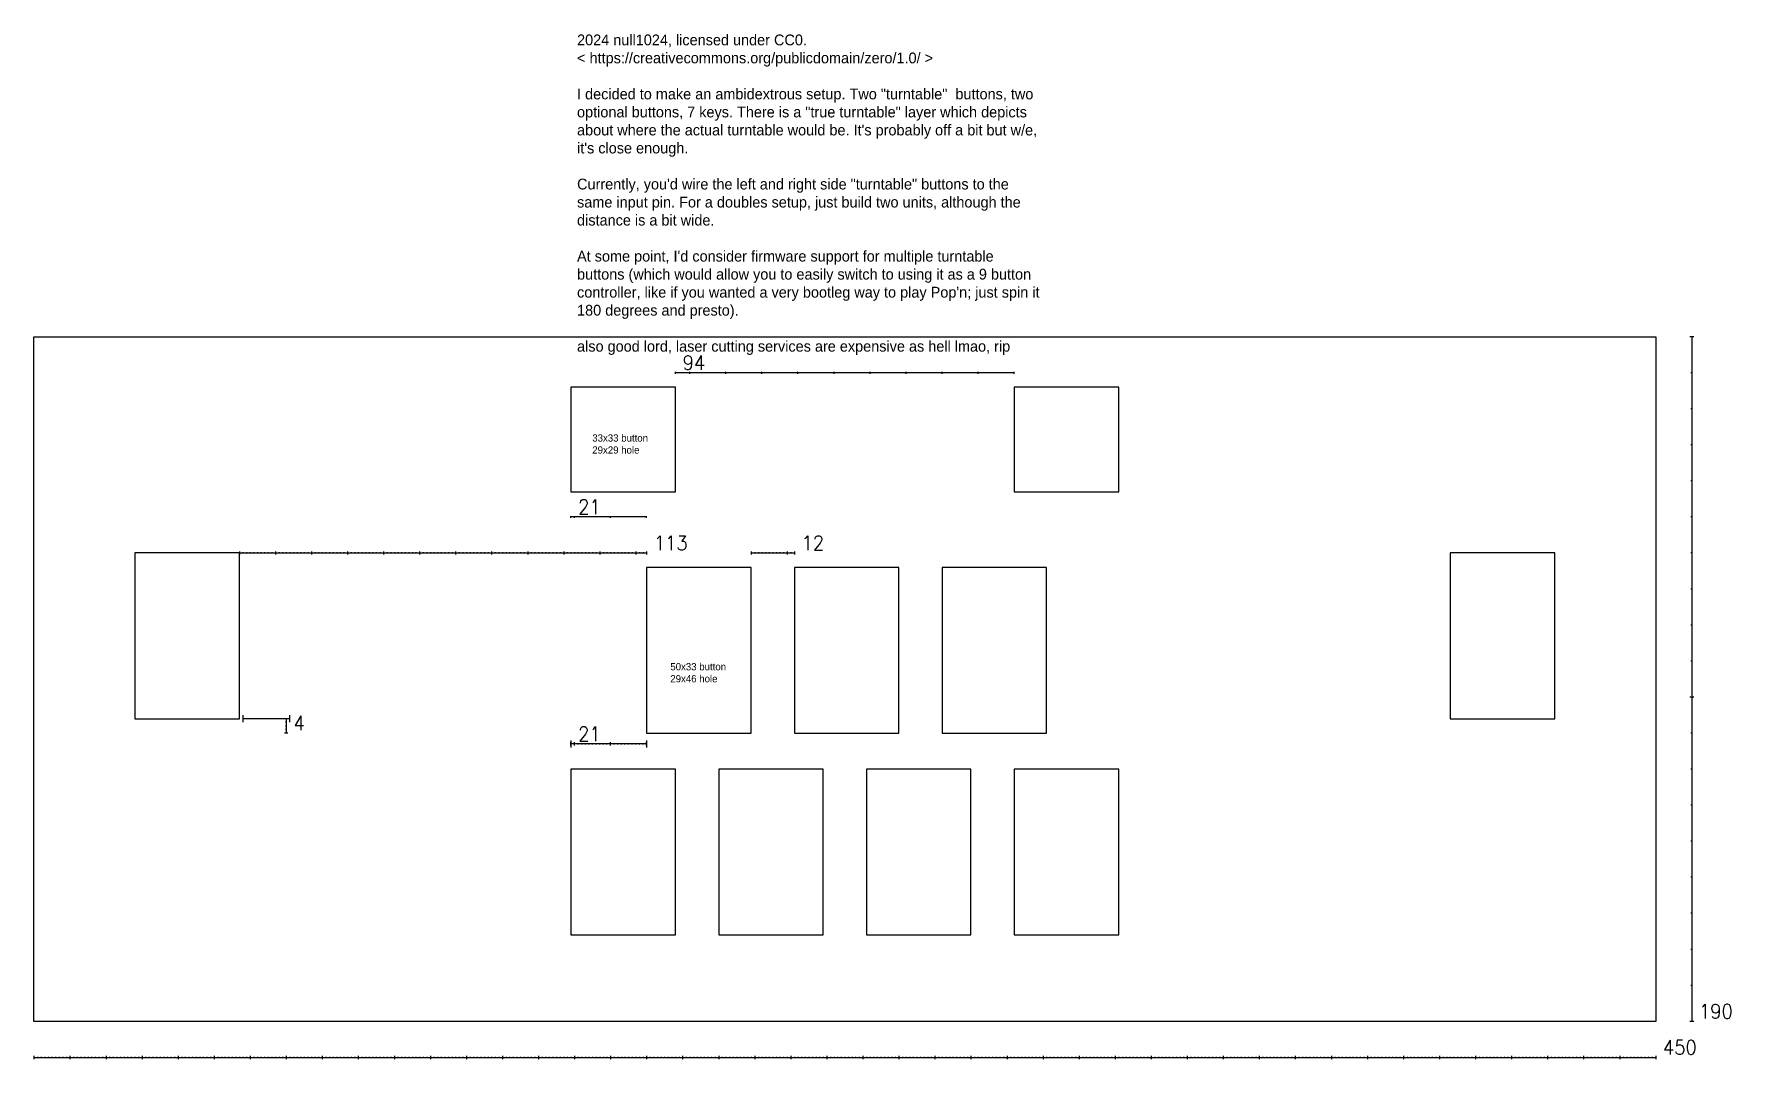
# Model space of a CAD drawing. Header units: millimetres. Extents: x -150 to 321, y -70 to 214.
import ezdxf

# ---------------------------------------------------------------- set-up
doc = ezdxf.new("R2010")
doc.units = ezdxf.units.MM
for name, color, linetype, lineweight, true_color in [('info', 5, 'Continuous', 25, 0x0000ff), ('main layer', 7, 'Continuous', 25, 0x000000), ('measurements', 1, 'Continuous', 25, 0xff0000)]:
    doc.layers.add(name, color=color, linetype=linetype, lineweight=lineweight, true_color=true_color)
doc.styles.add('textstyle0', font='')
doc.styles.add('textstyle1', font='')
doc.styles.add('textstyle10', font='')
doc.styles.add('textstyle2', font='')
doc.styles.add('textstyle3', font='')
doc.styles.add('textstyle4', font='')
doc.styles.add('textstyle5', font='')
doc.styles.add('textstyle6', font='')
doc.styles.add('textstyle7', font='')
doc.styles.add('textstyle8', font='')
doc.styles.add('textstyle9', font='')
doc.styles.get('textstyle0').set_extended_font_data('NormalLatin2')
doc.styles.get('textstyle1').set_extended_font_data('NormalLatin2')
doc.styles.get('textstyle10').set_extended_font_data('Standard')
doc.styles.get('textstyle2').set_extended_font_data('NormalLatin2')
doc.styles.get('textstyle3').set_extended_font_data('Standard')
doc.styles.get('textstyle4').set_extended_font_data('Standard')
doc.styles.get('textstyle5').set_extended_font_data('Standard')
doc.styles.get('textstyle6').set_extended_font_data('Standard')
doc.styles.get('textstyle7').set_extended_font_data('Standard')
doc.styles.get('textstyle8').set_extended_font_data('standard')
doc.styles.get('textstyle9').set_extended_font_data('standard')

msp = doc.modelspace()

# ---------------------------------------------------------------- linework, layer by layer
at = {"layer": 'main layer'}
for p, q in [((-150, 130), (300, 130)), ((-150, -60), (-150, 130)), ((300, 130), (300, -60)), ((28, 116), (-1, 116)), ((-1, 116), (-1, 87)), ((28, 87), (28, 116)), ((151, 116), (122, 116)), ((122, 116), (122, 87)), ((151, 87), (151, 116)), ((-1, 87), (28, 87)), ((122, 87), (151, 87)), ((-93, 70), (-122, 70)), ((-122, 70), (-122, 24)), ((-93, 24), (-93, 70)), ((49, 66), (20, 66)), ((49, 66), (20, 66)), ((20, 66), (20, 20)), ((20, 66), (20, 20)), ((49, 20), (49, 66)), ((49, 20), (49, 66)), ((90, 66), (61, 66)), ((90, 66), (61, 66)), ((61, 66), (61, 20)), ((61, 66), (61, 20)), ((90, 20), (90, 66)), ((90, 20), (90, 66)), ((131, 66), (102, 66)), ((131, 66), (102, 66)), ((102, 66), (102, 20)), ((102, 66), (102, 20)), ((131, 20), (131, 66)), ((131, 20), (131, 66)), ((272, 70), (243, 70)), ((243, 70), (243, 24)), ((272, 24), (272, 70)), ((-122, 24), (-93, 24)), ((243, 24), (272, 24)), ((20, 20), (49, 20)), ((20, 20), (49, 20)), ((61, 20), (90, 20)), ((61, 20), (90, 20)), ((102, 20), (131, 20)), ((102, 20), (131, 20)), ((28, 10), (-1, 10)), ((-1, 10), (-1, -36)), ((28, -36), (28, 10)), ((69, 10), (40, 10)), ((40, 10), (40, -36)), ((69, -36), (69, 10)), ((110, 10), (81, 10)), ((81, 10), (81, -36)), ((110, -36), (110, 10)), ((151, 10), (122, 10)), ((122, 10), (122, -36)), ((151, -36), (151, 10)), ((-1, -36), (28, -36)), ((40, -36), (69, -36)), ((81, -36), (110, -36)), ((122, -36), (151, -36)), ((300, -60), (-150, -60))]:
    msp.add_line(p, q, dxfattribs=at)
at = {"layer": 'measurements'}
for p, q in [((310.54, 130), (309.46, 130)), ((310, 130), (310, -60)), ((28, 119.69), (28, 120.31)), ((122, 120), (28, 120)), ((29, 119.88), (29, 120.12)), ((30, 119.88), (30, 120.12)), ((31, 119.88), (31, 120.12)), ((32, 119.69), (32, 120.31)), ((32, 119.88), (32, 120.12)), ((33, 119.88), (33, 120.12)), ((34, 119.88), (34, 120.12)), ((35, 119.88), (35, 120.12)), ((36, 119.88), (36, 120.12)), ((37, 119.88), (37, 120.12)), ((38, 119.88), (38, 120.12)), ((39, 119.88), (39, 120.12)), ((40, 119.88), (40, 120.12)), ((41, 119.88), (41, 120.12)), ((42, 119.69), (42, 120.31)), ((42, 119.88), (42, 120.12)), ((43, 119.88), (43, 120.12)), ((44, 119.88), (44, 120.12)), ((45, 119.88), (45, 120.12)), ((46, 119.88), (46, 120.12)), ((47, 119.88), (47, 120.12)), ((48, 119.88), (48, 120.12)), ((49, 119.88), (49, 120.12)), ((50, 119.88), (50, 120.12)), ((51, 119.88), (51, 120.12)), ((52, 119.69), (52, 120.31)), ((52, 119.88), (52, 120.12)), ((53, 119.88), (53, 120.12)), ((54, 119.88), (54, 120.12)), ((55, 119.88), (55, 120.12)), ((56, 119.88), (56, 120.12)), ((57, 119.88), (57, 120.12)), ((58, 119.88), (58, 120.12)), ((59, 119.88), (59, 120.12)), ((60, 119.88), (60, 120.12)), ((61, 119.88), (61, 120.12)), ((62, 119.69), (62, 120.31)), ((62, 119.88), (62, 120.12)), ((63, 119.88), (63, 120.12)), ((64, 119.88), (64, 120.12)), ((65, 119.88), (65, 120.12)), ((66, 119.88), (66, 120.12)), ((67, 119.88), (67, 120.12)), ((68, 119.88), (68, 120.12)), ((69, 119.88), (69, 120.12)), ((70, 119.88), (70, 120.12)), ((71, 119.88), (71, 120.12)), ((72, 119.69), (72, 120.31)), ((72, 119.88), (72, 120.12)), ((73, 119.88), (73, 120.12)), ((74, 119.88), (74, 120.12)), ((75, 119.88), (75, 120.12)), ((76, 119.88), (76, 120.12)), ((77, 119.88), (77, 120.12)), ((78, 119.88), (78, 120.12)), ((79, 119.88), (79, 120.12)), ((80, 119.88), (80, 120.12)), ((81, 119.88), (81, 120.12)), ((82, 119.69), (82, 120.31)), ((82, 119.88), (82, 120.12)), ((83, 119.88), (83, 120.12)), ((84, 119.88), (84, 120.12)), ((85, 119.88), (85, 120.12)), ((86, 119.88), (86, 120.12)), ((87, 119.88), (87, 120.12)), ((88, 119.88), (88, 120.12)), ((89, 119.88), (89, 120.12)), ((90, 119.88), (90, 120.12)), ((91, 119.88), (91, 120.12)), ((92, 119.69), (92, 120.31)), ((92, 119.88), (92, 120.12)), ((93, 119.88), (93, 120.12)), ((94, 119.88), (94, 120.12)), ((95, 119.88), (95, 120.12)), ((96, 119.88), (96, 120.12)), ((97, 119.88), (97, 120.12)), ((98, 119.88), (98, 120.12)), ((99, 119.88), (99, 120.12)), ((100, 119.88), (100, 120.12)), ((101, 119.88), (101, 120.12)), ((102, 119.69), (102, 120.31)), ((102, 119.88), (102, 120.12)), ((103, 119.88), (103, 120.12)), ((104, 119.88), (104, 120.12)), ((105, 119.88), (105, 120.12)), ((106, 119.88), (106, 120.12)), ((107, 119.88), (107, 120.12)), ((108, 119.88), (108, 120.12)), ((109, 119.88), (109, 120.12)), ((110, 119.88), (110, 120.12)), ((111, 119.88), (111, 120.12)), ((112, 119.69), (112, 120.31)), ((112, 119.88), (112, 120.12)), ((113, 119.88), (113, 120.12)), ((114, 119.88), (114, 120.12)), ((115, 119.88), (115, 120.12)), ((116, 119.88), (116, 120.12)), ((117, 119.88), (117, 120.12)), ((118, 119.88), (118, 120.12)), ((119, 119.88), (119, 120.12)), ((120, 119.88), (120, 120.12)), ((121, 119.88), (121, 120.12)), ((122, 119.69), (122, 120.31)), ((310.22, 120), (309.78, 120)), ((310.22, 110), (309.78, 110)), ((310.22, 100), (309.78, 100)), ((310.22, 90), (309.78, 90)), ((-1, 79.78), (-1, 80.22)), ((0, 79.78), (0, 80.22)), ((0, 79.91), (0, 80.09)), ((1, 79.91), (1, 80.09)), ((2, 79.91), (2, 80.09)), ((3, 79.91), (3, 80.09)), ((4, 79.91), (4, 80.09)), ((5, 79.91), (5, 80.09)), ((6, 79.91), (6, 80.09)), ((7, 79.91), (7, 80.09)), ((8, 79.91), (8, 80.09)), ((9, 79.91), (9, 80.09)), ((10, 79.78), (10, 80.22)), ((10, 79.91), (10, 80.09)), ((11, 79.91), (11, 80.09)), ((12, 79.91), (12, 80.09)), ((13, 79.91), (13, 80.09)), ((14, 79.91), (14, 80.09)), ((15, 79.91), (15, 80.09)), ((16, 79.91), (16, 80.09)), ((17, 79.91), (17, 80.09)), ((18, 79.91), (18, 80.09)), ((19, 79.91), (19, 80.09)), ((20, 79.78), (20, 80.22)), ((20, 80), (-1, 80)), ((310.22, 80), (309.78, 80)), ((-93, 70.45), (-93, 69.55)), ((-93, 70), (20, 70)), ((-92, 70.18), (-92, 69.82)), ((-91, 70.18), (-91, 69.82)), ((-90, 70.18), (-90, 69.82)), ((-89, 70.18), (-89, 69.82)), ((-88, 70.18), (-88, 69.82)), ((-87, 70.18), (-87, 69.82)), ((-86, 70.18), (-86, 69.82)), ((-85, 70.18), (-85, 69.82)), ((-84, 70.18), (-84, 69.82)), ((-83, 70.45), (-83, 69.55)), ((-83, 70.18), (-83, 69.82)), ((-82, 70.18), (-82, 69.82)), ((-81, 70.18), (-81, 69.82)), ((-80, 70.18), (-80, 69.82)), ((-79, 70.18), (-79, 69.82)), ((-78, 70.18), (-78, 69.82)), ((-77, 70.18), (-77, 69.82)), ((-76, 70.18), (-76, 69.82)), ((-75, 70.18), (-75, 69.82)), ((-74, 70.18), (-74, 69.82)), ((-73, 70.45), (-73, 69.55)), ((-73, 70.18), (-73, 69.82)), ((-72, 70.18), (-72, 69.82)), ((-71, 70.18), (-71, 69.82)), ((-70, 70.18), (-70, 69.82)), ((-69, 70.18), (-69, 69.82)), ((-68, 70.18), (-68, 69.82)), ((-67, 70.18), (-67, 69.82)), ((-66, 70.18), (-66, 69.82)), ((-65, 70.18), (-65, 69.82)), ((-64, 70.18), (-64, 69.82)), ((-63, 70.45), (-63, 69.55)), ((-63, 70.18), (-63, 69.82)), ((-62, 70.18), (-62, 69.82)), ((-61, 70.18), (-61, 69.82)), ((-60, 70.18), (-60, 69.82)), ((-59, 70.18), (-59, 69.82)), ((-58, 70.18), (-58, 69.82)), ((-57, 70.18), (-57, 69.82)), ((-56, 70.18), (-56, 69.82)), ((-55, 70.18), (-55, 69.82)), ((-54, 70.18), (-54, 69.82)), ((-53, 70.45), (-53, 69.55)), ((-53, 70.18), (-53, 69.82)), ((-52, 70.18), (-52, 69.82)), ((-51, 70.18), (-51, 69.82)), ((-50, 70.18), (-50, 69.82)), ((-49, 70.18), (-49, 69.82)), ((-48, 70.18), (-48, 69.82)), ((-47, 70.18), (-47, 69.82)), ((-46, 70.18), (-46, 69.82)), ((-45, 70.18), (-45, 69.82)), ((-44, 70.18), (-44, 69.82)), ((-43, 70.45), (-43, 69.55)), ((-43, 70.18), (-43, 69.82)), ((-42, 70.18), (-42, 69.82)), ((-41, 70.18), (-41, 69.82)), ((-40, 70.18), (-40, 69.82)), ((-39, 70.18), (-39, 69.82)), ((-38, 70.18), (-38, 69.82)), ((-37, 70.18), (-37, 69.82)), ((-36, 70.18), (-36, 69.82)), ((-35, 70.18), (-35, 69.82)), ((-34, 70.18), (-34, 69.82)), ((-33, 70.45), (-33, 69.55)), ((-33, 70.18), (-33, 69.82)), ((-32, 70.18), (-32, 69.82)), ((-31, 70.18), (-31, 69.82)), ((-30, 70.18), (-30, 69.82)), ((-29, 70.18), (-29, 69.82)), ((-28, 70.18), (-28, 69.82)), ((-27, 70.18), (-27, 69.82)), ((-26, 70.18), (-26, 69.82)), ((-25, 70.18), (-25, 69.82)), ((-24, 70.18), (-24, 69.82)), ((-23, 70.45), (-23, 69.55)), ((-23, 70.18), (-23, 69.82)), ((-22, 70.18), (-22, 69.82)), ((-21, 70.18), (-21, 69.82)), ((-20, 70.18), (-20, 69.82)), ((-19, 70.18), (-19, 69.82)), ((-18, 70.18), (-18, 69.82)), ((-17, 70.18), (-17, 69.82)), ((-16, 70.18), (-16, 69.82)), ((-15, 70.18), (-15, 69.82)), ((-14, 70.18), (-14, 69.82)), ((-13, 70.45), (-13, 69.55)), ((-13, 70.18), (-13, 69.82)), ((-12, 70.18), (-12, 69.82)), ((-11, 70.18), (-11, 69.82)), ((-10, 70.18), (-10, 69.82)), ((-9, 70.18), (-9, 69.82)), ((-8, 70.18), (-8, 69.82)), ((-7, 70.18), (-7, 69.82)), ((-6, 70.18), (-6, 69.82)), ((-5, 70.18), (-5, 69.82)), ((-4, 70.18), (-4, 69.82)), ((-3, 70.45), (-3, 69.55)), ((-3, 70.18), (-3, 69.82)), ((-2, 70.18), (-2, 69.82)), ((-1, 70.18), (-1, 69.82)), ((0, 70.18), (0, 69.82)), ((1, 70.18), (1, 69.82)), ((2, 70.18), (2, 69.82)), ((3, 70.18), (3, 69.82)), ((4, 70.18), (4, 69.82)), ((5, 70.18), (5, 69.82)), ((6, 70.18), (6, 69.82)), ((7, 70.45), (7, 69.55)), ((7, 70.18), (7, 69.82)), ((8, 70.18), (8, 69.82)), ((9, 70.18), (9, 69.82)), ((10, 70.18), (10, 69.82)), ((11, 70.18), (11, 69.82)), ((12, 70.18), (12, 69.82)), ((13, 70.18), (13, 69.82)), ((14, 70.18), (14, 69.82)), ((15, 70.18), (15, 69.82)), ((16, 70.18), (16, 69.82)), ((17, 70.45), (17, 69.55)), ((17, 70.18), (17, 69.82)), ((18, 70.18), (18, 69.82)), ((19, 70.18), (19, 69.82)), ((20, 70.45), (20, 69.55)), ((49, 70.45), (49, 69.55)), ((49, 70), (61, 70)), ((50, 70.18), (50, 69.82)), ((51, 70.18), (51, 69.82)), ((52, 70.18), (52, 69.82)), ((53, 70.18), (53, 69.82)), ((54, 70.18), (54, 69.82)), ((55, 70.18), (55, 69.82)), ((56, 70.18), (56, 69.82)), ((57, 70.18), (57, 69.82)), ((58, 70.18), (58, 69.82)), ((59, 70.45), (59, 69.55)), ((59, 70.18), (59, 69.82)), ((60, 70.18), (60, 69.82)), ((61, 70.45), (61, 69.55)), ((310.22, 70), (309.78, 70)), ((310.22, 60), (309.78, 60)), ((310.22, 50), (309.78, 50)), ((310.22, 40), (309.78, 40)), ((310.54, 30), (309.46, 30)), ((310.22, 30), (309.78, 30)), ((-92, 25), (-92, 23)), ((-79, 24), (-92, 24)), ((-80, 24), (-80, 20)), ((-79, 23), (-79, 25)), ((-79.55, 20), (-80.45, 20)), ((-79.82, 23), (-80.18, 23)), ((-79.82, 22), (-80.18, 22)), ((-79.82, 21), (-80.18, 21)), ((310.22, 20), (309.78, 20)), ((-1, 18), (-1, 16)), ((-1, 16.55), (-1, 17.45)), ((20, 17), (-1, 17)), ((0, 16.55), (0, 17.45)), ((0, 16.82), (0, 17.18)), ((1, 16.82), (1, 17.18)), ((2, 16.82), (2, 17.18)), ((3, 16.82), (3, 17.18)), ((4, 16.82), (4, 17.18)), ((5, 16.82), (5, 17.18)), ((6, 16.82), (6, 17.18)), ((7, 16.82), (7, 17.18)), ((8, 16.82), (8, 17.18)), ((9, 16.82), (9, 17.18)), ((10, 16.55), (10, 17.45)), ((10, 16.82), (10, 17.18)), ((11, 16.82), (11, 17.18)), ((12, 16.82), (12, 17.18)), ((13, 16.82), (13, 17.18)), ((14, 16.82), (14, 17.18)), ((15, 16.82), (15, 17.18)), ((16, 16.82), (16, 17.18)), ((17, 16.82), (17, 17.18)), ((18, 16.82), (18, 17.18)), ((19, 16.82), (19, 17.18)), ((20, 18), (20, 16)), ((20, 16.55), (20, 17.45)), ((310.22, 10), (309.78, 10)), ((310.22, 0), (309.78, 0)), ((310.22, -10), (309.78, -10)), ((310.22, -20), (309.78, -20)), ((310.22, -30), (309.78, -30)), ((310.22, -40), (309.78, -40)), ((310.22, -50), (309.78, -50)), ((310.54, -60), (309.46, -60)), ((-150, -69.55), (-150, -70.45)), ((-150, -70), (300, -70)), ((-149, -69.82), (-149, -70.18)), ((-148, -69.82), (-148, -70.18)), ((-147, -69.82), (-147, -70.18)), ((-146, -69.82), (-146, -70.18)), ((-145, -69.82), (-145, -70.18)), ((-144, -69.82), (-144, -70.18)), ((-143, -69.82), (-143, -70.18)), ((-142, -69.82), (-142, -70.18)), ((-141, -69.82), (-141, -70.18)), ((-140, -69.55), (-140, -70.45)), ((-140, -69.82), (-140, -70.18)), ((-139, -69.82), (-139, -70.18)), ((-138, -69.82), (-138, -70.18)), ((-137, -69.82), (-137, -70.18)), ((-136, -69.82), (-136, -70.18)), ((-135, -69.82), (-135, -70.18)), ((-134, -69.82), (-134, -70.18)), ((-133, -69.82), (-133, -70.18)), ((-132, -69.82), (-132, -70.18)), ((-131, -69.82), (-131, -70.18)), ((-130, -69.55), (-130, -70.45)), ((-130, -69.82), (-130, -70.18)), ((-129, -69.82), (-129, -70.18)), ((-128, -69.82), (-128, -70.18)), ((-127, -69.82), (-127, -70.18)), ((-126, -69.82), (-126, -70.18)), ((-125, -69.82), (-125, -70.18)), ((-124, -69.82), (-124, -70.18)), ((-123, -69.82), (-123, -70.18)), ((-122, -69.82), (-122, -70.18)), ((-121, -69.82), (-121, -70.18)), ((-120, -69.55), (-120, -70.45)), ((-120, -69.82), (-120, -70.18)), ((-119, -69.82), (-119, -70.18)), ((-118, -69.82), (-118, -70.18)), ((-117, -69.82), (-117, -70.18)), ((-116, -69.82), (-116, -70.18)), ((-115, -69.82), (-115, -70.18)), ((-114, -69.82), (-114, -70.18)), ((-113, -69.82), (-113, -70.18)), ((-112, -69.82), (-112, -70.18)), ((-111, -69.82), (-111, -70.18)), ((-110, -69.55), (-110, -70.45)), ((-110, -69.82), (-110, -70.18)), ((-109, -69.82), (-109, -70.18)), ((-108, -69.82), (-108, -70.18)), ((-107, -69.82), (-107, -70.18)), ((-106, -69.82), (-106, -70.18)), ((-105, -69.82), (-105, -70.18)), ((-104, -69.82), (-104, -70.18)), ((-103, -69.82), (-103, -70.18)), ((-102, -69.82), (-102, -70.18)), ((-101, -69.82), (-101, -70.18)), ((-100, -69.55), (-100, -70.45)), ((-100, -69.82), (-100, -70.18)), ((-99, -69.82), (-99, -70.18)), ((-98, -69.82), (-98, -70.18)), ((-97, -69.82), (-97, -70.18)), ((-96, -69.82), (-96, -70.18)), ((-95, -69.82), (-95, -70.18)), ((-94, -69.82), (-94, -70.18)), ((-93, -69.82), (-93, -70.18)), ((-92, -69.82), (-92, -70.18)), ((-91, -69.82), (-91, -70.18)), ((-90, -69.55), (-90, -70.45)), ((-90, -69.82), (-90, -70.18)), ((-89, -69.82), (-89, -70.18)), ((-88, -69.82), (-88, -70.18)), ((-87, -69.82), (-87, -70.18)), ((-86, -69.82), (-86, -70.18)), ((-85, -69.82), (-85, -70.18)), ((-84, -69.82), (-84, -70.18)), ((-83, -69.82), (-83, -70.18)), ((-82, -69.82), (-82, -70.18)), ((-81, -69.82), (-81, -70.18)), ((-80, -69.55), (-80, -70.45)), ((-80, -69.82), (-80, -70.18)), ((-79, -69.82), (-79, -70.18)), ((-78, -69.82), (-78, -70.18)), ((-77, -69.82), (-77, -70.18)), ((-76, -69.82), (-76, -70.18)), ((-75, -69.82), (-75, -70.18)), ((-74, -69.82), (-74, -70.18)), ((-73, -69.82), (-73, -70.18)), ((-72, -69.82), (-72, -70.18)), ((-71, -69.82), (-71, -70.18)), ((-70, -69.55), (-70, -70.45)), ((-70, -69.82), (-70, -70.18)), ((-69, -69.82), (-69, -70.18)), ((-68, -69.82), (-68, -70.18)), ((-67, -69.82), (-67, -70.18)), ((-66, -69.82), (-66, -70.18)), ((-65, -69.82), (-65, -70.18)), ((-64, -69.82), (-64, -70.18)), ((-63, -69.82), (-63, -70.18)), ((-62, -69.82), (-62, -70.18)), ((-61, -69.82), (-61, -70.18)), ((-60, -69.55), (-60, -70.45)), ((-60, -69.82), (-60, -70.18)), ((-59, -69.82), (-59, -70.18)), ((-58, -69.82), (-58, -70.18)), ((-57, -69.82), (-57, -70.18)), ((-56, -69.82), (-56, -70.18)), ((-55, -69.82), (-55, -70.18)), ((-54, -69.82), (-54, -70.18)), ((-53, -69.82), (-53, -70.18)), ((-52, -69.82), (-52, -70.18)), ((-51, -69.82), (-51, -70.18)), ((-50, -69.55), (-50, -70.45)), ((-50, -69.82), (-50, -70.18)), ((-49, -69.82), (-49, -70.18)), ((-48, -69.82), (-48, -70.18)), ((-47, -69.82), (-47, -70.18)), ((-46, -69.82), (-46, -70.18)), ((-45, -69.82), (-45, -70.18)), ((-44, -69.82), (-44, -70.18)), ((-43, -69.82), (-43, -70.18)), ((-42, -69.82), (-42, -70.18)), ((-41, -69.82), (-41, -70.18)), ((-40, -69.55), (-40, -70.45)), ((-40, -69.82), (-40, -70.18)), ((-39, -69.82), (-39, -70.18)), ((-38, -69.82), (-38, -70.18)), ((-37, -69.82), (-37, -70.18)), ((-36, -69.82), (-36, -70.18)), ((-35, -69.82), (-35, -70.18)), ((-34, -69.82), (-34, -70.18)), ((-33, -69.82), (-33, -70.18)), ((-32, -69.82), (-32, -70.18)), ((-31, -69.82), (-31, -70.18)), ((-30, -69.55), (-30, -70.45)), ((-30, -69.82), (-30, -70.18)), ((-29, -69.82), (-29, -70.18)), ((-28, -69.82), (-28, -70.18)), ((-27, -69.82), (-27, -70.18)), ((-26, -69.82), (-26, -70.18)), ((-25, -69.82), (-25, -70.18)), ((-24, -69.82), (-24, -70.18)), ((-23, -69.82), (-23, -70.18)), ((-22, -69.82), (-22, -70.18)), ((-21, -69.82), (-21, -70.18)), ((-20, -69.55), (-20, -70.45)), ((-20, -69.82), (-20, -70.18)), ((-19, -69.82), (-19, -70.18)), ((-18, -69.82), (-18, -70.18)), ((-17, -69.82), (-17, -70.18)), ((-16, -69.82), (-16, -70.18)), ((-15, -69.82), (-15, -70.18)), ((-14, -69.82), (-14, -70.18)), ((-13, -69.82), (-13, -70.18)), ((-12, -69.82), (-12, -70.18)), ((-11, -69.82), (-11, -70.18)), ((-10, -69.55), (-10, -70.45)), ((-10, -69.82), (-10, -70.18)), ((-9, -69.82), (-9, -70.18)), ((-8, -69.82), (-8, -70.18)), ((-7, -69.82), (-7, -70.18)), ((-6, -69.82), (-6, -70.18)), ((-5, -69.82), (-5, -70.18)), ((-4, -69.82), (-4, -70.18)), ((-3, -69.82), (-3, -70.18)), ((-2, -69.82), (-2, -70.18)), ((-1, -69.82), (-1, -70.18)), ((0, -69.55), (0, -70.45)), ((0, -69.82), (0, -70.18)), ((1, -69.82), (1, -70.18)), ((2, -69.82), (2, -70.18)), ((3, -69.82), (3, -70.18)), ((4, -69.82), (4, -70.18)), ((5, -69.82), (5, -70.18)), ((6, -69.82), (6, -70.18)), ((7, -69.82), (7, -70.18)), ((8, -69.82), (8, -70.18)), ((9, -69.82), (9, -70.18)), ((10, -69.55), (10, -70.45)), ((10, -69.82), (10, -70.18)), ((11, -69.82), (11, -70.18)), ((12, -69.82), (12, -70.18)), ((13, -69.82), (13, -70.18)), ((14, -69.82), (14, -70.18)), ((15, -69.82), (15, -70.18)), ((16, -69.82), (16, -70.18)), ((17, -69.82), (17, -70.18)), ((18, -69.82), (18, -70.18)), ((19, -69.82), (19, -70.18)), ((20, -69.55), (20, -70.45)), ((20, -69.82), (20, -70.18)), ((21, -69.82), (21, -70.18)), ((22, -69.82), (22, -70.18)), ((23, -69.82), (23, -70.18)), ((24, -69.82), (24, -70.18)), ((25, -69.82), (25, -70.18)), ((26, -69.82), (26, -70.18)), ((27, -69.82), (27, -70.18)), ((28, -69.82), (28, -70.18)), ((29, -69.82), (29, -70.18)), ((30, -69.55), (30, -70.45)), ((30, -69.82), (30, -70.18)), ((31, -69.82), (31, -70.18)), ((32, -69.82), (32, -70.18)), ((33, -69.82), (33, -70.18)), ((34, -69.82), (34, -70.18)), ((35, -69.82), (35, -70.18)), ((36, -69.82), (36, -70.18)), ((37, -69.82), (37, -70.18)), ((38, -69.82), (38, -70.18)), ((39, -69.82), (39, -70.18)), ((40, -69.55), (40, -70.45)), ((40, -69.82), (40, -70.18)), ((41, -69.82), (41, -70.18)), ((42, -69.82), (42, -70.18)), ((43, -69.82), (43, -70.18)), ((44, -69.82), (44, -70.18)), ((45, -69.82), (45, -70.18)), ((46, -69.82), (46, -70.18)), ((47, -69.82), (47, -70.18)), ((48, -69.82), (48, -70.18)), ((49, -69.82), (49, -70.18)), ((50, -69.55), (50, -70.45)), ((50, -69.82), (50, -70.18)), ((51, -69.82), (51, -70.18)), ((52, -69.82), (52, -70.18)), ((53, -69.82), (53, -70.18)), ((54, -69.82), (54, -70.18)), ((55, -69.82), (55, -70.18)), ((56, -69.82), (56, -70.18)), ((57, -69.82), (57, -70.18)), ((58, -69.82), (58, -70.18)), ((59, -69.82), (59, -70.18)), ((60, -69.55), (60, -70.45)), ((60, -69.82), (60, -70.18)), ((61, -69.82), (61, -70.18)), ((62, -69.82), (62, -70.18)), ((63, -69.82), (63, -70.18)), ((64, -69.82), (64, -70.18)), ((65, -69.82), (65, -70.18)), ((66, -69.82), (66, -70.18)), ((67, -69.82), (67, -70.18)), ((68, -69.82), (68, -70.18)), ((69, -69.82), (69, -70.18)), ((70, -69.55), (70, -70.45)), ((70, -69.82), (70, -70.18)), ((71, -69.82), (71, -70.18)), ((72, -69.82), (72, -70.18)), ((73, -69.82), (73, -70.18)), ((74, -69.82), (74, -70.18)), ((75, -69.82), (75, -70.18)), ((76, -69.82), (76, -70.18)), ((77, -69.82), (77, -70.18)), ((78, -69.82), (78, -70.18)), ((79, -69.82), (79, -70.18)), ((80, -69.55), (80, -70.45)), ((80, -69.82), (80, -70.18)), ((81, -69.82), (81, -70.18)), ((82, -69.82), (82, -70.18)), ((83, -69.82), (83, -70.18)), ((84, -69.82), (84, -70.18)), ((85, -69.82), (85, -70.18)), ((86, -69.82), (86, -70.18)), ((87, -69.82), (87, -70.18)), ((88, -69.82), (88, -70.18)), ((89, -69.82), (89, -70.18)), ((90, -69.55), (90, -70.45)), ((90, -69.82), (90, -70.18)), ((91, -69.82), (91, -70.18)), ((92, -69.82), (92, -70.18)), ((93, -69.82), (93, -70.18)), ((94, -69.82), (94, -70.18)), ((95, -69.82), (95, -70.18)), ((96, -69.82), (96, -70.18)), ((97, -69.82), (97, -70.18)), ((98, -69.82), (98, -70.18)), ((99, -69.82), (99, -70.18)), ((100, -69.55), (100, -70.45)), ((100, -69.82), (100, -70.18)), ((101, -69.82), (101, -70.18)), ((102, -69.82), (102, -70.18)), ((103, -69.82), (103, -70.18)), ((104, -69.82), (104, -70.18)), ((105, -69.82), (105, -70.18)), ((106, -69.82), (106, -70.18)), ((107, -69.82), (107, -70.18)), ((108, -69.82), (108, -70.18)), ((109, -69.82), (109, -70.18)), ((110, -69.55), (110, -70.45)), ((110, -69.82), (110, -70.18)), ((111, -69.82), (111, -70.18)), ((112, -69.82), (112, -70.18)), ((113, -69.82), (113, -70.18)), ((114, -69.82), (114, -70.18)), ((115, -69.82), (115, -70.18)), ((116, -69.82), (116, -70.18)), ((117, -69.82), (117, -70.18)), ((118, -69.82), (118, -70.18)), ((119, -69.82), (119, -70.18)), ((120, -69.55), (120, -70.45)), ((120, -69.82), (120, -70.18)), ((121, -69.82), (121, -70.18)), ((122, -69.82), (122, -70.18)), ((123, -69.82), (123, -70.18)), ((124, -69.82), (124, -70.18)), ((125, -69.82), (125, -70.18)), ((126, -69.82), (126, -70.18)), ((127, -69.82), (127, -70.18)), ((128, -69.82), (128, -70.18)), ((129, -69.82), (129, -70.18)), ((130, -69.55), (130, -70.45)), ((130, -69.82), (130, -70.18)), ((131, -69.82), (131, -70.18)), ((132, -69.82), (132, -70.18)), ((133, -69.82), (133, -70.18)), ((134, -69.82), (134, -70.18)), ((135, -69.82), (135, -70.18)), ((136, -69.82), (136, -70.18)), ((137, -69.82), (137, -70.18)), ((138, -69.82), (138, -70.18)), ((139, -69.82), (139, -70.18)), ((140, -69.55), (140, -70.45)), ((140, -69.82), (140, -70.18)), ((141, -69.82), (141, -70.18)), ((142, -69.82), (142, -70.18)), ((143, -69.82), (143, -70.18)), ((144, -69.82), (144, -70.18)), ((145, -69.82), (145, -70.18)), ((146, -69.82), (146, -70.18)), ((147, -69.82), (147, -70.18)), ((148, -69.82), (148, -70.18)), ((149, -69.82), (149, -70.18)), ((150, -69.55), (150, -70.45)), ((150, -69.82), (150, -70.18)), ((151, -69.82), (151, -70.18)), ((152, -69.82), (152, -70.18)), ((153, -69.82), (153, -70.18)), ((154, -69.82), (154, -70.18)), ((155, -69.82), (155, -70.18)), ((156, -69.82), (156, -70.18)), ((157, -69.82), (157, -70.18)), ((158, -69.82), (158, -70.18)), ((159, -69.82), (159, -70.18)), ((160, -69.55), (160, -70.45)), ((160, -69.82), (160, -70.18)), ((161, -69.82), (161, -70.18)), ((162, -69.82), (162, -70.18)), ((163, -69.82), (163, -70.18)), ((164, -69.82), (164, -70.18)), ((165, -69.82), (165, -70.18)), ((166, -69.82), (166, -70.18)), ((167, -69.82), (167, -70.18)), ((168, -69.82), (168, -70.18)), ((169, -69.82), (169, -70.18)), ((170, -69.55), (170, -70.45)), ((170, -69.82), (170, -70.18)), ((171, -69.82), (171, -70.18)), ((172, -69.82), (172, -70.18)), ((173, -69.82), (173, -70.18)), ((174, -69.82), (174, -70.18)), ((175, -69.82), (175, -70.18)), ((176, -69.82), (176, -70.18)), ((177, -69.82), (177, -70.18)), ((178, -69.82), (178, -70.18)), ((179, -69.82), (179, -70.18)), ((180, -69.55), (180, -70.45)), ((180, -69.82), (180, -70.18)), ((181, -69.82), (181, -70.18)), ((182, -69.82), (182, -70.18)), ((183, -69.82), (183, -70.18)), ((184, -69.82), (184, -70.18)), ((185, -69.82), (185, -70.18)), ((186, -69.82), (186, -70.18)), ((187, -69.82), (187, -70.18)), ((188, -69.82), (188, -70.18)), ((189, -69.82), (189, -70.18)), ((190, -69.55), (190, -70.45)), ((190, -69.82), (190, -70.18)), ((191, -69.82), (191, -70.18)), ((192, -69.82), (192, -70.18)), ((193, -69.82), (193, -70.18)), ((194, -69.82), (194, -70.18)), ((195, -69.82), (195, -70.18)), ((196, -69.82), (196, -70.18)), ((197, -69.82), (197, -70.18)), ((198, -69.82), (198, -70.18)), ((199, -69.82), (199, -70.18)), ((200, -69.55), (200, -70.45)), ((200, -69.82), (200, -70.18)), ((201, -69.82), (201, -70.18)), ((202, -69.82), (202, -70.18)), ((203, -69.82), (203, -70.18)), ((204, -69.82), (204, -70.18)), ((205, -69.82), (205, -70.18)), ((206, -69.82), (206, -70.18)), ((207, -69.82), (207, -70.18)), ((208, -69.82), (208, -70.18)), ((209, -69.82), (209, -70.18)), ((210, -69.55), (210, -70.45)), ((210, -69.82), (210, -70.18)), ((211, -69.82), (211, -70.18)), ((212, -69.82), (212, -70.18)), ((213, -69.82), (213, -70.18)), ((214, -69.82), (214, -70.18)), ((215, -69.82), (215, -70.18)), ((216, -69.82), (216, -70.18)), ((217, -69.82), (217, -70.18)), ((218, -69.82), (218, -70.18)), ((219, -69.82), (219, -70.18)), ((220, -69.55), (220, -70.45)), ((220, -69.82), (220, -70.18)), ((221, -69.82), (221, -70.18)), ((222, -69.82), (222, -70.18)), ((223, -69.82), (223, -70.18)), ((224, -69.82), (224, -70.18)), ((225, -69.82), (225, -70.18)), ((226, -69.82), (226, -70.18)), ((227, -69.82), (227, -70.18)), ((228, -69.82), (228, -70.18)), ((229, -69.82), (229, -70.18)), ((230, -69.55), (230, -70.45)), ((230, -69.82), (230, -70.18)), ((231, -69.82), (231, -70.18)), ((232, -69.82), (232, -70.18)), ((233, -69.82), (233, -70.18)), ((234, -69.82), (234, -70.18)), ((235, -69.82), (235, -70.18)), ((236, -69.82), (236, -70.18)), ((237, -69.82), (237, -70.18)), ((238, -69.82), (238, -70.18)), ((239, -69.82), (239, -70.18)), ((240, -69.55), (240, -70.45)), ((240, -69.82), (240, -70.18)), ((241, -69.82), (241, -70.18)), ((242, -69.82), (242, -70.18)), ((243, -69.82), (243, -70.18)), ((244, -69.82), (244, -70.18)), ((245, -69.82), (245, -70.18)), ((246, -69.82), (246, -70.18)), ((247, -69.82), (247, -70.18)), ((248, -69.82), (248, -70.18)), ((249, -69.82), (249, -70.18)), ((250, -69.55), (250, -70.45)), ((250, -69.82), (250, -70.18)), ((251, -69.82), (251, -70.18)), ((252, -69.82), (252, -70.18)), ((253, -69.82), (253, -70.18)), ((254, -69.82), (254, -70.18)), ((255, -69.82), (255, -70.18)), ((256, -69.82), (256, -70.18)), ((257, -69.82), (257, -70.18)), ((258, -69.82), (258, -70.18)), ((259, -69.82), (259, -70.18)), ((260, -69.55), (260, -70.45)), ((260, -69.82), (260, -70.18)), ((261, -69.82), (261, -70.18)), ((262, -69.82), (262, -70.18)), ((263, -69.82), (263, -70.18)), ((264, -69.82), (264, -70.18)), ((265, -69.82), (265, -70.18)), ((266, -69.82), (266, -70.18)), ((267, -69.82), (267, -70.18)), ((268, -69.82), (268, -70.18)), ((269, -69.82), (269, -70.18)), ((270, -69.55), (270, -70.45)), ((270, -69.82), (270, -70.18)), ((271, -69.82), (271, -70.18)), ((272, -69.82), (272, -70.18)), ((273, -69.82), (273, -70.18)), ((274, -69.82), (274, -70.18)), ((275, -69.82), (275, -70.18)), ((276, -69.82), (276, -70.18)), ((277, -69.82), (277, -70.18)), ((278, -69.82), (278, -70.18)), ((279, -69.82), (279, -70.18)), ((280, -69.55), (280, -70.45)), ((280, -69.82), (280, -70.18)), ((281, -69.82), (281, -70.18)), ((282, -69.82), (282, -70.18)), ((283, -69.82), (283, -70.18)), ((284, -69.82), (284, -70.18)), ((285, -69.82), (285, -70.18)), ((286, -69.82), (286, -70.18)), ((287, -69.82), (287, -70.18)), ((288, -69.82), (288, -70.18)), ((289, -69.82), (289, -70.18)), ((290, -69.55), (290, -70.45)), ((290, -69.82), (290, -70.18)), ((291, -69.82), (291, -70.18)), ((292, -69.82), (292, -70.18)), ((293, -69.82), (293, -70.18)), ((294, -69.82), (294, -70.18)), ((295, -69.82), (295, -70.18)), ((296, -69.82), (296, -70.18)), ((297, -69.82), (297, -70.18)), ((298, -69.82), (298, -70.18)), ((299, -69.82), (299, -70.18)), ((300, -69.55), (300, -70.45))]:
    msp.add_line(p, q, dxfattribs=at)

# ---------------------------------------------------------------- texts
at = {"layer": 'info', "insert": (0.7, 213.88), "char_height": 3, "attachment_point": 1, "style": 'textstyle0'}
msp.add_mtext('2024 null1024, licensed under CC0.\\P< https://creativecommons.org/publicdomain/zero/1.0/ >\\P\\PI decided to make an ambidextrous setup. Two "turntable"  buttons, two\\Poptional buttons, 7 keys. There is a "true turntable" layer which depicts\\Pabout where the actual turntable would be. It\'s probably off a bit but w/e,\\Pit\'s close enough.\\P\\PCurrently, you\'d wire the left and right side "turntable" buttons to the\\Psame input pin. For a doubles setup, just build two units, although the\\Pdistance is a bit wide.\\P\\PAt some point, I\'d consider firmware support for multiple turntable\\Pbuttons (which would allow you to easily switch to using it as a 9 button\\Pcontroller, like if you wanted a very bootleg way to play Pop\'n; just spin it\\P180 degrees and presto).\\P\\Palso good lord, laser cutting services are expensive as hell lmao, rip', dxfattribs=at)
at = {"layer": 'measurements', "attachment_point": 1}
for s, insert, char_height, style in [('94', (30, 124.8), 4, 'textstyle3'), ('33x33 button\\P29x29 hole\\P', (4.92, 102.91), 2, 'textstyle1'), ('21', (1, 84.8), 4, 'textstyle7'), ('113', (22, 74.8), 4, 'textstyle10'), ('12', (63, 74.8), 4, 'textstyle5'), ('50x33 button\\P29x46 hole\\P', (26.58, 39.44), 2, 'textstyle2'), ('4', (-78, 24.8), 4, 'textstyle6'), ('21', (1, 21.8), 4, 'textstyle4'), ('190', (312, -55.2), 4, 'textstyle9'), ('450', (302, -65.2), 4, 'textstyle8')]:
    msp.add_mtext(s, dxfattribs=dict(at, insert=insert, char_height=char_height, style=style))

doc.saveas('drawing.dxf')
